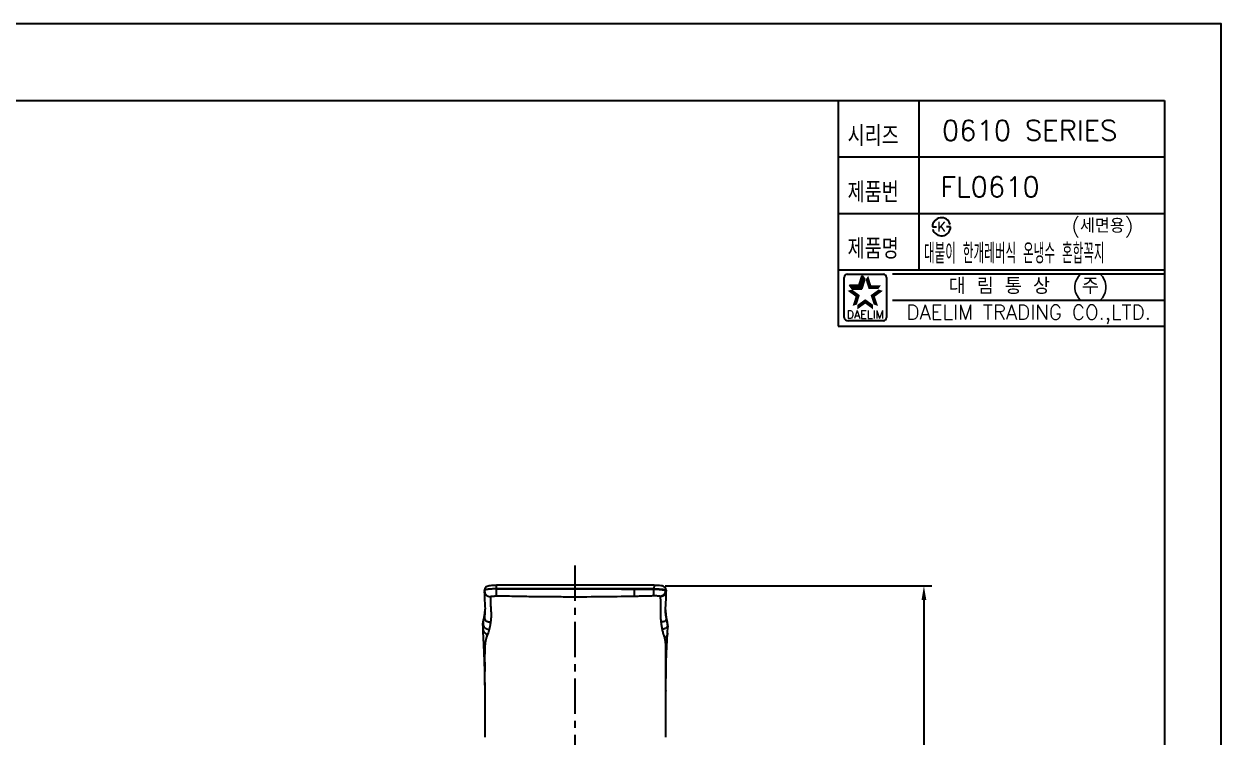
# Model space of a CAD drawing. Extents: x 25667 to 26261, y -2919 to -2499.
# Drawn here: x 25964.5 to 26261.5, y -2676.3 to -2499.4 of the extents above; entities that cross this region are included whole.
import ezdxf
from ezdxf.enums import TextEntityAlignment as Align

# ---------------------------------------------------------------- set-up
doc = ezdxf.new("R2010")
doc.units = 0
doc.header["$LTSCALE"] = 7
doc.header["$MEASUREMENT"] = 0
doc.linetypes.add('CENTER', pattern=[2, 1.25, -0.25, 0.25, -0.25])
doc.layers.get('0').update_dxf_attribs({"color": 2, "linetype": 'CONTINUOUS'})
doc.layers.get('DEFPOINTS').update_dxf_attribs({"linetype": 'CONTINUOUS'})
for name, color, linetype in [('08_ALL_FEATURES', 7, 'CONTINUOUS'), ('CENTER', 1, 'CENTER'), ('D', 2, 'CONTINUOUS'), ('DWG', 7, 'CONTINUOUS'), ('TXT', 4, 'CONTINUOUS')]:
    doc.layers.add(name, color=color, linetype=linetype)
doc.styles.add('GHS', font='romans', dxfattribs={"bigfont": 'ghs'})
doc.styles.add('ROMANS', font='romans')
doc.dimstyles.new('HONG', dxfattribs={"dimscale": 0, "dimtxt": 3.5, "dimasz": 3.5, "dimexe": 2, "dimexo": 1, "dimgap": 1, "dimtad": 1, "dimdec": 4, "dimdsep": 46, "dimtxsty": 'GHS', "dimcen": 3, "dimclrd": 2, "dimclre": 2, "dimclrt": 2, "dimadec": 0, "dimazin": 0, "dimtfac": 1, "dimtdec": 4, "dimtmove": 0, "dimatfit": 2, "dimfxl": 1, "dimtvp": 1, "dimtolj": 1, "dimarcsym": 0})

# ---------------------------------------------------------------- blocks, each defined once
blk = doc.blocks.new('*D8')
at = {"layer": 'DEFPOINTS', "color": 0, "transparency": 16777216}
for p in [(26122.53, -2638.79), (26187.75, -2760.53), (26187.75, -2760.53)]:
    blk.add_point(p, dxfattribs=at)
at = {"layer": 'DWG', "color": 2, "linetype": 'ByBlock', "lineweight": -2, "transparency": 16777216}
for p, q in [((26123.53, -2638.79), (26189.75, -2638.79)), ((26187.75, -2642.29), (26187.75, -2757.03)), ((26186.75, -2760.53), (26185.75, -2760.53))]:
    blk.add_line(p, q, dxfattribs=at)
at = {"layer": 'DWG', "color": 2, "transparency": 16777216}
for points in [[(26187.17, -2642.29), (26188.34, -2642.29), (26187.75, -2638.79)], [(26187.17, -2757.03), (26188.34, -2757.03), (26187.75, -2760.53)]]:
    blk.add_solid(points, dxfattribs=at)
at = {"layer": 'DWG', "color": 2, "transparency": 16777216, "insert": (26184.09, -2699.66), "char_height": 3.5, "attachment_point": 5, "rotation": 90, "style": 'GHS'}
blk.add_mtext('\\A1;(121.8)', dxfattribs=at)

msp = doc.modelspace()

# ---------------------------------------------------------------- linework, layer by layer
at = {"color": 7}
for p, q in [((26166.47144, -2518.41134), (26166.47144, -2574.41134)), ((26186.47144, -2518.41134), (26186.47144, -2560.41134)), ((26166.47144, -2532.41134), (26247.47144, -2532.41134)), ((26166.47144, -2546.41134), (26247.47144, -2546.41134)), ((26166.47144, -2560.41134), (26247.47144, -2560.41134)), ((26166.47144, -2574.41134), (26247.47144, -2574.41134))]:
    msp.add_line(p, q, dxfattribs=at)
at = {"color": 2, "linetype": 'Continuous'}
for p, q in [((26167.94893, -2572.27682), (26167.94893, -2562.27682)), ((26168.69893, -2561.52682), (26177.69893, -2561.52682)), ((26178.44893, -2562.27682), (26178.44893, -2572.27682)), ((26179.97144, -2561.41134), (26247.47144, -2561.41134)), ((26179.97144, -2567.91134), (26247.47144, -2567.91134)), ((26177.69893, -2573.02682), (26168.94893, -2573.02682))]:
    msp.add_line(p, q, dxfattribs=at)
at = {"color": 2}
for p, q in [((26171.71058, -2564.22828), (26172.45995, -2561.92195)), ((26172.37568, -2565.14371), (26173.12505, -2562.83739)), ((26173.12505, -2562.83739), (26172.45995, -2561.92195)), ((26169.95067, -2565.14371), (26169.28557, -2564.22828)), ((26169.28557, -2564.22828), (26171.71058, -2564.22828)), ((26169.95067, -2565.14371), (26172.37568, -2565.14371))]:
    msp.add_line(p, q, dxfattribs=at)
at = {"linetype": 'Continuous'}
msp.add_lwpolyline([(25667.47144, -2919.41134), (26261.47144, -2919.41134), (26261.47144, -2499.41134), (25667.47144, -2499.41134)], close=True, dxfattribs=at)
at = {"color": 2, "linetype": 'Continuous'}
for centre, radius, start, end in [((26168.69893, -2562.27682), 0.75, 90, 180), ((26177.69893, -2562.27682), 0.75, 0, 90), ((26168.82393, -2572.15182), 0.88388, 188.1301024, 278.1301024), ((26177.69893, -2572.27682), 0.75, 270, 0)]:
    msp.add_arc(centre, radius, start, end, dxfattribs=at)
at = {"color": 2}
for points in [[(26171.71058, -2564.22828), (26172.37568, -2565.14371), (26172.45995, -2561.92195), (26173.12505, -2562.83739)], [(26173.93791, -2561.92195), (26173.27281, -2562.83739), (26174.68728, -2564.22828), (26174.02218, -2565.14371)], [(26170.79073, -2567.05929), (26171.86688, -2566.70963), (26168.82885, -2565.6339), (26169.90501, -2565.28424)], [(26169.28557, -2564.22828), (26169.95067, -2565.14371), (26171.71058, -2564.22828), (26172.37568, -2565.14371)], [(26174.68728, -2564.22828), (26174.02218, -2565.14371), (26177.11229, -2564.22828), (26176.44719, -2565.14371)], [(26177.56901, -2565.6339), (26176.49285, -2565.28424), (26175.60714, -2567.05929), (26174.53098, -2566.70963)], [(26170.04136, -2569.36561), (26171.11751, -2569.01595), (26170.79073, -2567.05929), (26171.86688, -2566.70963)], [(26173.19893, -2568.80895), (26173.19893, -2567.67741), (26171.23706, -2570.23434), (26171.23706, -2569.1028)], [(26175.16081, -2570.23434), (26175.16081, -2569.1028), (26173.19893, -2568.80895), (26173.19893, -2567.67741)], [(26175.60714, -2567.05929), (26174.53098, -2566.70963), (26176.3565, -2569.36561), (26175.28035, -2569.01595)]]:
    msp.add_solid(points, dxfattribs=at)
at = {"layer": '08_ALL_FEATURES', "color": 7, "linetype": 'Continuous'}
for p, q in [((26078.72555, -2640.19243), (26078.72751, -2639.93262)), ((26078.73963, -2639.78177), (26078.72782, -2639.93262)), ((26081.7277, -2639.56751), (26081.72374, -2638.68262)), ((26120.78787, -2638.68205), (26120.78392, -2639.56009)), ((26120.78392, -2639.56009), (26120.78392, -2639.6457)), ((26123.77547, -2641.78717), (26123.78331, -2640.0829)), ((26123.78349, -2640.04541), (26123.7837, -2639.99823)), ((26123.78365, -2639.92376), (26123.78371, -2639.92568)), ((26123.78371, -2639.92568), (26123.7837, -2640.04541)), ((26123.78407, -2640.04484), (26123.78439, -2640.08135)), ((26123.787, -2640.67886), (26123.78541, -2640.08291)), ((26078.72435, -2640.5029), (26078.72487, -2640.42182)), ((26078.72457, -2640.52217), (26078.72467, -2640.4229)), ((26078.74571, -2640.50524), (26078.7462, -2640.52152)), ((26123.76594, -2640.67818), (26123.77167, -2640.49834)), ((26123.787, -2640.67886), (26123.787, -2640.49883)), ((26078.71112, -2646.45726), (26078.87092, -2644.64486)), ((26078.87092, -2644.64486), (26078.87089, -2644.6165)), ((26123.63812, -2645.00248), (26123.63625, -2644.94913)), ((26123.64058, -2644.94943), (26123.64048, -2645.00282)), ((26123.64048, -2645.00282), (26123.79764, -2646.77093)), ((26123.65135, -2645.00252), (26123.64989, -2644.94918)), ((26078.43704, -2647.64418), (26078.32347, -2648.77907)), ((26078.32434, -2648.73511), (26078.32488, -2648.97599)), ((26078.32488, -2648.97599), (26078.32765, -2649.1826)), ((26078.32757, -2649.17816), (26078.32765, -2649.1826)), ((26124.18689, -2648.73135), (26124.18689, -2649.02529)), ((26123.92339, -2655.62617), (26124.14579, -2650.54441)), ((26123.7014, -2664.96031), (26123.70177, -2664.79939)), ((26123.7353, -2664.80027), (26123.7353, -2664.80048))]:
    msp.add_line(p, q, dxfattribs=at)
for points in [[(26078.72555, -2640.19412), (26078.74081, -2641.75233), (26078.84594, -2643.79666), (26078.87078, -2644.6167)], [(26081.72374, -2638.68259), (26081.35631, -2638.68814), (26080.8912, -2638.70702), (26080.48613, -2638.73628), (26080.14559, -2638.77401), (26079.86436, -2638.81963), (26079.62365, -2638.87722), (26079.39731, -2638.95965), (26079.16798, -2639.09236), (26078.95583, -2639.29457), (26078.80363, -2639.55229), (26078.73963, -2639.78177)], [(26120.78787, -2638.68204), (26107.84044, -2638.64803), (26094.68879, -2638.64801), (26081.72372, -2638.68204)], [(26123.78362, -2639.92376), (26123.72952, -2639.59491), (26123.57102, -2639.29743), (26123.3354, -2639.07089), (26123.07826, -2638.9318), (26122.81952, -2638.84962), (26122.52749, -2638.79155), (26122.16658, -2638.74546), (26121.72524, -2638.71048), (26121.21007, -2638.6883), (26120.78787, -2638.68205)], [(26123.64068, -2644.94865), (26123.6465, -2644.61289), (26123.70732, -2643.35719), (26123.77547, -2641.78717)], [(26078.81388, -2644.64353), (26078.78613, -2645.82764), (26078.43704, -2647.64418)], [(26124.18777, -2648.76268), (26124.07253, -2647.63466), (26123.72412, -2645.82049), (26123.70548, -2645.00134)], [(26078.32757, -2649.17825), (26078.3587, -2650.20271), (26078.41981, -2651.67312)], [(26124.14575, -2650.54536), (26124.1663, -2649.9917), (26124.1819, -2649.44519), (26124.18692, -2649.0237)], [(26078.41981, -2651.67312), (26078.5825, -2655.38362), (26078.66379, -2657.57925), (26078.73196, -2660.06145)], [(26123.73557, -2663.30233), (26123.77342, -2660.44418), (26123.84144, -2657.86506), (26123.92339, -2655.62617)], [(26078.73196, -2660.06145), (26078.75063, -2661.03808), (26078.76745, -2662.24636), (26078.77675, -2663.30057)], [(26078.77675, -2663.30039), (26078.78392, -2667.14775), (26078.77682, -2671.61966), (26078.78424, -2676.32734)], [(26123.72693, -2676.32741), (26123.73446, -2671.62043), (26123.72774, -2667.14913), (26123.73557, -2663.30212)]]:
    msp.add_lwpolyline(points, dxfattribs=at)
for centre, radius, start, end in [((26137.92464, -2640.53554), 59.20008, 179.6695654, 179.8909847), ((26081.43607, -2639.93782), 2.70818, 179.8902689, 180.3626523), ((26101.25565, -7626.3688), 4986.84316, 89.77563174, 90.224365), ((26121.30453, -2640.04515), 2.47954, 359.1378497, 0.0071021), ((26049.72514, -2640.71046), 74.06192, 0.1673731, 0.4866959), ((26132.71946, -2644.66217), 9.08774, 180.5112919, 181.8095618), ((26082.32133, -2648.77889), 3.99795, 175.6702338, 179.3725664), ((26085.90004, -2648.83895), 7.5757, 178.7142856, 180.0083373), ((26083.12542, -2649.09479), 4.79857, 181.0484381, 181.2929078), ((26120.20685, -2648.77466), 3.981, 0.6234357, 4.2222952), ((26120.28462, -2648.93206), 3.90115, 2.570755, 2.9823061), ((25579.80697, -2664.46271), 499.00662, 0.1134424, 0.4690746)]:
    msp.add_arc(centre, radius, start, end, dxfattribs=at)
for points, knots in [([(26078.83145, -2639.84351), (26078.81612, -2639.84992), (26078.789, -2639.86277), (26078.74982, -2639.88731), (26078.72788, -2639.91511), (26078.72782, -2639.93262)], [0, 0, 0, 0, 0.3520727, 0.629026335, 1, 1, 1, 1]), ([(26078.72794, -2639.95496), (26078.72809, -2639.97867), (26078.72989, -2640.07049), (26078.7367, -2640.16224), (26078.74504, -2640.22986)], [0, 0, 0, 0, 0.258113579, 1, 1, 1, 1]), ([(26078.74504, -2640.22986), (26078.76734, -2640.41091), (26078.83552, -2640.67491), (26079.01817, -2640.97325), (26079.2499, -2641.22014), (26079.65712, -2641.44184), (26080.02764, -2641.50153), (26080.22636, -2641.51325)], [0, 0, 0, 0, 0.254174707, 0.370430926, 0.484548728, 0.722621377, 1, 1, 1, 1]), ([(26081.7277, -2639.56751), (26081.40714, -2639.56708), (26080.79773, -2639.58561), (26080.06828, -2639.63841), (26079.55805, -2639.69402), (26079.2556, -2639.73715), (26079.0188, -2639.78338), (26078.8847, -2639.82123), (26078.83145, -2639.84351)], [0, 0, 0, 0, 0.329632948, 0.626637435, 0.751826737, 0.857399717, 0.940635957, 1, 1, 1, 1]), ([(26081.74364, -2641.33369), (26081.7387, -2641.30981), (26081.73173, -2641.24677), (26081.7225, -2641.05265), (26081.72375, -2640.69315), (26081.72766, -2640.1675), (26081.72849, -2639.77283), (26081.7277, -2639.56751)], [0, 0, 0, 0, 0.041412285, 0.107374128, 0.330000513, 0.65142579, 1, 1, 1, 1]), ([(26081.7277, -2639.57074), (26082.4397, -2639.56891), (26083.86368, -2639.57083), (26086.71158, -2639.5696), (26090.27141, -2639.57004), (26094.54319, -2639.57012), (26100.23888, -2639.56912), (26107.35853, -2639.5721), (26113.05419, -2639.5974), (26115.90201, -2639.61304)], [0, 0, 0, 0, 0.062503126, 0.125003854, 0.250003335, 0.375002463, 0.500002167, 0.750000416, 1, 1, 1, 1]), ([(26115.90199, -2639.61577), (26115.90073, -2639.83731), (26115.89648, -2640.23351), (26115.88608, -2640.75806), (26115.87739, -2641.14381), (26115.87355, -2641.35504), (26115.87488, -2641.43782)], [0, 0, 0, 0, 0.364726023, 0.652284702, 0.863702226, 1, 1, 1, 1]), ([(26115.90199, -2639.61577), (26116.71562, -2639.62021), (26118.34291, -2639.63309), (26119.97026, -2639.63736), (26120.78392, -2639.6457)], [0, 0, 0, 0, 0.499984167, 1, 1, 1, 1]), ([(26120.74937, -2641.32008), (26120.7556, -2641.2975), (26120.76486, -2641.23747), (26120.77339, -2641.12379), (26120.77858, -2640.96216), (26120.78187, -2640.65827), (26120.78081, -2640.21348), (26120.78212, -2639.83973), (26120.78392, -2639.64534)], [0, 0, 0, 0, 0.041913877, 0.108234437, 0.204077734, 0.331183963, 0.652106246, 1, 1, 1, 1]), ([(26120.78392, -2639.56009), (26121.10647, -2639.56061), (26121.71799, -2639.57374), (26122.4505, -2639.61849), (26122.961, -2639.67358), (26123.26322, -2639.7191), (26123.49928, -2639.76925), (26123.63279, -2639.81041), (26123.68557, -2639.83445)], [0, 0, 0, 0, 0.330858003, 0.627249384, 0.752397064, 0.857473223, 0.940514488, 1, 1, 1, 1]), ([(26120.78392, -2639.6457), (26121.07412, -2639.64893), (26121.63017, -2639.66584), (26122.40314, -2639.72485), (26122.97062, -2639.79035), (26123.33844, -2639.85301), (26123.4889, -2639.88687), (26123.55438, -2639.90517)], [0, 0, 0, 0, 0.312366205, 0.598483961, 0.834196129, 0.926824791, 1, 1, 1, 1]), ([(26123.55449, -2639.90516), (26123.5547, -2640.10861), (26123.52267, -2640.40584), (26123.38055, -2640.75776), (26123.23659, -2640.97344), (26123.05156, -2641.14988), (26122.74246, -2641.33707), (26122.46745, -2641.40378), (26122.27856, -2641.42473)], [0, 0, 0, 0, 0.276268496, 0.397599945, 0.512515305, 0.625671154, 0.741924868, 1, 1, 1, 1]), ([(26123.78379, -2640.08246), (26123.7808, -2640.28037), (26123.74162, -2640.57045), (26123.584, -2640.9075), (26123.426, -2641.11198), (26123.22487, -2641.27586), (26122.88827, -2641.44575), (26122.59576, -2641.49721), (26122.39457, -2641.50942)], [0, 0, 0, 0, 0.265930087, 0.383593343, 0.49660043, 0.610107983, 0.72919547, 1, 1, 1, 1]), ([(26123.55449, -2639.90516), (26123.5974, -2639.91735), (26123.66805, -2639.94056), (26123.73564, -2639.97594), (26123.75763, -2639.99638)], [0, 0, 0, 0, 0.597642726, 1, 1, 1, 1]), ([(26123.68557, -2639.83445), (26123.70008, -2639.84106), (26123.7258, -2639.85425), (26123.76297, -2639.87931), (26123.78364, -2639.90664), (26123.78362, -2639.92376)], [0, 0, 0, 0, 0.348768656, 0.625485383, 1, 1, 1, 1]), ([(26123.76699, -2640.00608), (26123.76962, -2640.00916), (26123.77835, -2640.02056), (26123.78366, -2640.03506), (26123.7837, -2640.04541)], [0, 0, 0, 0, 0.280898006, 1, 1, 1, 1]), ([(26080.22587, -2641.51322), (26080.20693, -2641.58565), (26080.22876, -2641.73607), (26080.21889, -2641.95131), (26080.21464, -2642.16104), (26080.21636, -2642.36446), (26080.21734, -2642.5632), (26080.21974, -2642.82143), (26080.228, -2643.13866), (26080.24244, -2643.51529), (26080.261, -2643.88935), (26080.2834, -2644.26414), (26080.31586, -2644.77178), (26080.35543, -2645.41698), (26080.37858, -2646.20229), (26080.35467, -2646.99761), (26080.29433, -2647.52764), (26080.25011, -2647.79132)], [0, 0, 0, 0, 0.035719721, 0.070112977, 0.103332085, 0.135650033, 0.167199381, 0.198149438, 0.258859805, 0.318595217, 0.377969665, 0.43754405, 0.497731145, 0.620661207, 0.745946862, 0.872441388, 1, 1, 1, 1]), ([(26080.22636, -2641.51325), (26080.22884, -2641.50612), (26080.23396, -2641.49073), (26080.25098, -2641.46759), (26080.28414, -2641.44778), (26080.35838, -2641.42228), (26080.48604, -2641.39575), (26080.67392, -2641.36814), (26080.90235, -2641.3473), (26081.16379, -2641.33319), (26081.44804, -2641.32764), (26081.6439, -2641.3304), (26081.74364, -2641.33369)], [0, 0, 0, 0, 0.014525287, 0.031048274, 0.053987514, 0.087510511, 0.181968639, 0.304182278, 0.452991898, 0.623146503, 0.807964027, 1, 1, 1, 1]), ([(26115.87488, -2641.43784), (26113.03096, -2641.49744), (26107.34229, -2641.57991), (26100.23077, -2641.59639), (26094.54173, -2641.56388), (26090.27517, -2641.51586), (26086.72005, -2641.45258), (26083.87625, -2641.38988), (26082.45453, -2641.351), (26081.74364, -2641.3337)], [0, 0, 0, 0, 0.250001188, 0.500001282, 0.625004072, 0.750004369, 0.875001823, 0.937502617, 1, 1, 1, 1]), ([(26120.74936, -2641.32013), (26120.34317, -2641.32749), (26119.53092, -2641.35133), (26118.31252, -2641.38758), (26117.09371, -2641.41216), (26116.28116, -2641.42938), (26115.87488, -2641.43789)], [0, 0, 0, 0, 0.249957184, 0.499948509, 0.749976421, 1, 1, 1, 1]), ([(26122.27856, -2641.42474), (26122.19681, -2641.40008), (26121.9922, -2641.36533), (26121.64177, -2641.33211), (26121.2151, -2641.3116), (26120.90929, -2641.31476), (26120.74937, -2641.32008)], [0, 0, 0, 0, 0.166690759, 0.403241363, 0.687619409, 1, 1, 1, 1]), ([(26122.39476, -2641.50941), (26122.39192, -2641.50175), (26122.38507, -2641.48526), (26122.36463, -2641.46141), (26122.32796, -2641.44003), (26122.29712, -2641.42986), (26122.27856, -2641.42473)], [0, 0, 0, 0, 0.163091203, 0.353833474, 0.615237898, 1, 1, 1, 1]), ([(26122.58636, -2647.77854), (26122.55005, -2647.51502), (26122.50288, -2646.98586), (26122.48527, -2646.1929), (26122.49641, -2645.40817), (26122.51438, -2644.6362), (26122.51653, -2644.00144), (26122.50814, -2643.49934), (26122.4963, -2643.12226), (26122.48139, -2642.80558), (26122.46798, -2642.54849), (26122.45643, -2642.35117), (26122.44275, -2642.14961), (26122.42269, -2641.94251), (26122.40086, -2641.73027), (26122.41857, -2641.57954), (26122.39456, -2641.50942)], [0, 0, 0, 0, 0.127143171, 0.253570382, 0.37896782, 0.502227554, 0.622643571, 0.682325958, 0.742241299, 0.802953562, 0.833851819, 0.865287622, 0.897417711, 0.930442445, 0.964575225, 1, 1, 1, 1]), ([(26078.33479, -2648.47706), (26078.35882, -2648.15498), (26078.44417, -2647.67486), (26078.57671, -2647.04012), (26078.67381, -2646.5618), (26078.76141, -2646.08345), (26078.83171, -2645.6047), (26078.87304, -2645.12491), (26078.87989, -2644.80483), (26078.87973, -2644.6451)], [0, 0, 0, 0, 0.249942865, 0.376063264, 0.502069966, 0.627597107, 0.752386007, 0.876389646, 1, 1, 1, 1]), ([(26124.17704, -2648.48156), (26124.15578, -2648.18942), (26124.08265, -2647.75328), (26123.96396, -2647.17688), (26123.87432, -2646.74256), (26123.79044, -2646.30813), (26123.71762, -2645.87358), (26123.66272, -2645.43859), (26123.64366, -2645.14767), (26123.63812, -2645.00248)], [0, 0, 0, 0, 0.249375964, 0.375284195, 0.5012442, 0.626886635, 0.751963573, 0.876306418, 1, 1, 1, 1]), ([(26078.32624, -2648.66897), (26078.32872, -2648.5643), (26078.33858, -2648.37007), (26078.36426, -2648.17738), (26078.3776, -2648.08883)], [0, 0, 0, 0, 0.538975383, 1, 1, 1, 1]), ([(26078.32807, -2649.20307), (26078.33058, -2649.31404), (26078.34183, -2649.51519), (26078.39178, -2649.79045), (26078.4772, -2650.01804), (26078.60014, -2650.21332), (26078.7591, -2650.39445), (26078.95406, -2650.5828), (26079.18712, -2650.79916), (26079.35221, -2650.95853), (26079.44054, -2651.04701)], [0, 0, 0, 0, 0.148285608, 0.268676526, 0.372319891, 0.470931257, 0.575156149, 0.693521493, 0.832983837, 1, 1, 1, 1]), ([(26078.3776, -2648.08812), (26078.41854, -2647.81645), (26078.53279, -2647.27296), (26078.65763, -2646.73242), (26078.71216, -2646.45769)], [0, 0, 0, 0, 0.49517076, 1, 1, 1, 1]), ([(26078.3776, -2648.08812), (26078.37767, -2648.13051), (26078.38041, -2648.28409), (26078.39404, -2648.43786), (26078.41415, -2648.54728)], [0, 0, 0, 0, 0.275906791, 1, 1, 1, 1]), ([(26078.41415, -2648.54728), (26078.44162, -2648.69671), (26078.51263, -2648.91334), (26078.69712, -2649.14009), (26078.86543, -2649.27412), (26079.06761, -2649.38658), (26079.40426, -2649.52837), (26079.6803, -2649.61512), (26079.87483, -2649.67683)], [0, 0, 0, 0, 0.232047146, 0.336040454, 0.442713304, 0.558630875, 0.688318474, 1, 1, 1, 1]), ([(26078.71216, -2646.45575), (26078.71233, -2646.57217), (26078.7243, -2646.78629), (26078.79351, -2647.0785), (26078.91592, -2647.31375), (26079.09247, -2647.4932), (26079.31773, -2647.62111), (26079.58787, -2647.7078), (26079.9034, -2647.76326), (26080.12951, -2647.78338), (26080.25011, -2647.79132)], [0, 0, 0, 0, 0.148970079, 0.273312899, 0.381529769, 0.483970616, 0.590825167, 0.70975169, 0.845348851, 1, 1, 1, 1]), ([(26080.25063, -2647.79135), (26080.22789, -2647.92696), (26080.11665, -2648.55817), (26079.98336, -2649.18527), (26079.87483, -2649.67683)], [0, 0, 0, 0, 0.214550014, 1, 1, 1, 1]), ([(26123.79671, -2646.77093), (26123.79645, -2646.86872), (26123.78926, -2647.04409), (26123.74376, -2647.27949), (26123.65752, -2647.46184), (26123.52409, -2647.59243), (26123.34887, -2647.67564), (26123.13442, -2647.7267), (26122.87602, -2647.75834), (26122.68839, -2647.77176), (26122.58656, -2647.77852)], [0, 0, 0, 0, 0.158220159, 0.283315481, 0.385700111, 0.479404802, 0.579166567, 0.695665076, 0.834865949, 1, 1, 1, 1]), ([(26122.86995, -2649.61879), (26122.81212, -2649.284), (26122.71213, -2648.67136), (26122.62491, -2648.05682), (26122.58656, -2647.77852)], [0, 0, 0, 0, 0.547381634, 1, 1, 1, 1]), ([(26124.12533, -2648.51279), (26124.11981, -2648.59947), (26124.10253, -2648.75671), (26124.04146, -2648.96894), (26123.9421, -2649.13675), (26123.80279, -2649.26511), (26123.62645, -2649.3646), (26123.4119, -2649.44948), (26123.15534, -2649.53202), (26122.96994, -2649.58798), (26122.87, -2649.61877)], [0, 0, 0, 0, 0.141393852, 0.25667251, 0.356884318, 0.454681882, 0.561352945, 0.68472387, 0.829760204, 1, 1, 1, 1]), ([(26123.79671, -2646.77093), (26123.82316, -2646.90107), (26123.93794, -2647.41106), (26124.07055, -2647.91799), (26124.13165, -2648.3032)], [0, 0, 0, 0, 0.254004009, 1, 1, 1, 1]), ([(26124.13165, -2648.3032), (26124.13161, -2648.32165), (26124.13104, -2648.39155), (26124.1286, -2648.46145), (26124.12533, -2648.51279)], [0, 0, 0, 0, 0.263988775, 1, 1, 1, 1]), ([(26124.13165, -2648.30346), (26124.13435, -2648.32046), (26124.14468, -2648.38587), (26124.15437, -2648.45139), (26124.16044, -2648.50001)], [0, 0, 0, 0, 0.260053327, 1, 1, 1, 1]), ([(26124.16044, -2648.50001), (26124.16265, -2648.51767), (26124.17154, -2648.59381), (26124.17742, -2648.67031), (26124.18049, -2648.72909)], [0, 0, 0, 0, 0.232185693, 1, 1, 1, 1]), ([(26124.18185, -2648.75708), (26124.1827, -2648.77618), (26124.18596, -2648.8623), (26124.18692, -2648.94849), (26124.18693, -2649.01554)], [0, 0, 0, 0, 0.221905137, 1, 1, 1, 1]), ([(26079.44046, -2651.04694), (26079.36861, -2651.21862), (26079.24986, -2651.48349), (26079.10933, -2651.86467), (26079.01598, -2652.20305), (26078.94119, -2652.59078), (26078.86193, -2653.21368), (26078.8047, -2654.12518), (26078.7752, -2655.36577), (26078.77021, -2656.78802), (26078.77972, -2658.37167), (26078.78953, -2659.47908), (26078.79425, -2660.05634)], [0, 0, 0, 0, 0.061362818, 0.095665428, 0.133837571, 0.176952659, 0.225745956, 0.34077158, 0.477853031, 0.634871159, 0.809668256, 1, 1, 1, 1]), ([(26079.8748, -2649.67682), (26079.82745, -2649.89126), (26079.71119, -2650.35742), (26079.54096, -2650.80709), (26079.44054, -2651.04701)], [0, 0, 0, 0, 0.457809799, 1, 1, 1, 1]), ([(26123.50745, -2651.83443), (26123.4758, -2651.70833), (26123.40838, -2651.47218), (26123.2918, -2651.14247), (26123.18134, -2650.8469), (26123.01447, -2650.34991), (26122.92513, -2649.93794), (26122.87, -2649.61877)], [0, 0, 0, 0, 0.168967267, 0.318866836, 0.454390978, 0.579053711, 1, 1, 1, 1]), ([(26124.14575, -2650.54536), (26124.14302, -2650.61373), (26124.13489, -2650.7352), (26124.10468, -2650.89961), (26124.05464, -2651.03336), (26123.9837, -2651.15196), (26123.89299, -2651.27416), (26123.78183, -2651.41993), (26123.64851, -2651.60785), (26123.55691, -2651.75226), (26123.50745, -2651.83444)], [0, 0, 0, 0, 0.139727733, 0.248340024, 0.340182756, 0.429678528, 0.529600745, 0.650922147, 0.804108447, 1, 1, 1, 1]), ([(26123.70204, -2663.30124), (26123.70517, -2662.03804), (26123.72511, -2659.67715), (26123.76055, -2656.84878), (26123.75627, -2654.87967), (26123.72852, -2653.67499), (26123.66294, -2652.6782), (26123.57174, -2652.08808), (26123.50749, -2651.83446)], [0, 0, 0, 0, 0.330050812, 0.616873083, 0.739035856, 0.844539087, 0.931640259, 1, 1, 1, 1]), ([(26078.81257, -2663.47463), (26078.81363, -2664.54255), (26078.80966, -2666.6829), (26078.79508, -2669.895), (26078.79544, -2673.11134), (26078.80378, -2675.25522), (26078.80712, -2676.32732)], [0, 0, 0, 0, 0.249267782, 0.499585029, 0.749755593, 1, 1, 1, 1]), ([(26123.70405, -2676.32732), (26123.70737, -2675.25426), (26123.71579, -2673.10848), (26123.7166, -2669.8893), (26123.70271, -2666.67401), (26123.69974, -2664.53142), (26123.70155, -2663.46222)], [0, 0, 0, 0, 0.25022693, 0.500374381, 0.750673894, 1, 1, 1, 1]), ([(26078.77648, -2664.79872), (26078.7767, -2664.83136), (26078.78104, -2664.89117), (26078.79864, -2664.94981), (26078.81239, -2664.97329)], [0, 0, 0, 0, 0.545368071, 1, 1, 1, 1]), ([(26123.7353, -2664.80048), (26123.73509, -2664.83041), (26123.73095, -2664.88553), (26123.71417, -2664.93936), (26123.70131, -2664.96103)], [0, 0, 0, 0, 0.543003498, 1, 1, 1, 1])]:
    msp.add_open_spline(points, degree=3, knots=knots, dxfattribs=at)
msp.add_open_spline([(26123.75763, -2639.99638), (26123.76092, -2639.99944), (26123.76407, -2640.00267), (26123.76699, -2640.00608)], degree=3, dxfattribs=at)
at = {"layer": 'CENTER'}
msp.add_line((26101.26462, -2768.52734), (26101.26461, -2633.64802), dxfattribs=at)
at = {"layer": 'D'}
for p, q in [((26189.85413, -2549.72947), (26190.35413, -2549.72947)), ((26190.35413, -2549.72947), (26190.85413, -2549.72947)), ((26193.85413, -2549.72947), (26193.35413, -2549.72947)), ((26194.35413, -2549.72947), (26193.85413, -2549.72947))]:
    msp.add_line(p, q, dxfattribs=at)
for start, end in [(15, 180), (195, 0)]:
    msp.add_arc((26192.10413, -2549.72947), 2.25, start, end, dxfattribs=at)
at = {"layer": 'TXT', "color": 4}
for p, q in [((25693.47144, -2518.41134), (26247.47144, -2518.41134)), ((26247.47144, -2518.41134), (26247.47144, -2908.41134))]:
    msp.add_line(p, q, dxfattribs=at)

# ---------------------------------------------------------------- texts
at = {"color": 7, "style": 'GHS'}
for s, p in [('0610 SERIES', (26213.97837, -2525.83261)), ('FL0610', (26204.16758, -2539.83261))]:
    msp.add_text(s, height=5, dxfattribs=at).set_placement(p, align=Align.MIDDLE)
at = {"style": 'GHS'}
msp.add_text('(세면용)', height=3.5, dxfattribs=at).set_placement((26224.35434, -2551.23017))
at = {"style": 'GHS', "width": 0.5}
msp.add_text('대붙이 한개레버식 온냉수 혼합꼭지', height=5, dxfattribs=at).set_placement((26187.76572, -2558.85014))
at = {"color": 7, "linetype": 'Continuous'}
for s, height, style, p in [('대 림 통 상  (주)', 4, 'GHS', (26213.73179, -2564.71625)), ('DAELIM TRADING CO.,LTD.', 3.6, 'ROMANS', (26213.73179, -2571.48359))]:
    msp.add_text(s, height=height, dxfattribs=dict(at, style=style)).set_placement(p, align=Align.MIDDLE)
at = {"color": 2, "linetype": 'Continuous', "style": 'ROMANS'}
msp.add_text('DAELIM', height=2, dxfattribs=at).set_placement((26173.19893, -2572.47682), align=Align.CENTER)
at = {"layer": 'D', "style": 'GHS', "width": 0.8}
for s, p in [('시리즈', (26168.8118, -2529.68195)), ('제품번', (26168.8118, -2543.68195)), ('제품명', (26168.8118, -2557.68195))]:
    msp.add_text(s, height=5, dxfattribs=at).set_placement(p)
at = {"layer": 'D', "style": 'GHS'}
msp.add_text('K', height=2.394, dxfattribs=at).set_placement((26192.10413, -2549.72947), align=Align.MIDDLE)

# ---------------------------------------------------------------- dimensions: what is measured, and where the dimension line sits
at = {"layer": 'DWG'}
dim = msp.add_linear_dim(base=(26187.75381, -2760.52737), p1=(26122.52749, -2638.79155), p2=(26187.75381, -2760.52737), angle=90, text='(121.8)', dimstyle='HONG', override={"dimscale": 1, "dimatfit": 3, "dimarcsym": 1}, dxfattribs=at)
dim.commit()
dim.dimension.update_dxf_attribs({"geometry": '*D8', "text_midpoint": (26184.08715, -2699.65946)})

doc.saveas('drawing.dxf')
